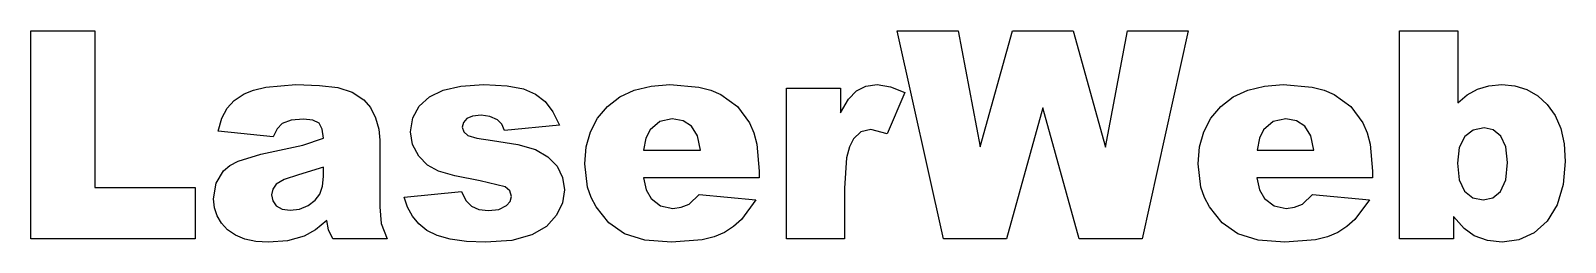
# Model space of a CAD drawing. Header units: metres. Extents: x 0 to 443, y -1 to 60.
import ezdxf

# ---------------------------------------------------------------- set-up
doc = ezdxf.new("R2010")
doc.units = ezdxf.units.M

msp = doc.modelspace()

# ---------------------------------------------------------------- linework, layer by layer
at = {"layer": 'LaserWeb'}
for points in [[(0, 60, 0), (18.54, 60, 0), (18.54, 14.77, 0), (47.48, 14.77, 0), (47.48, 0, 0), (0, 0, 0), (0, 60, 0)], [(249.95, 60, 0), (267.56, 60, 0), (273.92, 26.49, 0), (283.17, 60, 0), (300.72, 60, 0), (310.02, 26.46, 0), (316.37, 60, 0), (333.89, 60, 0), (320.66, 0, 0), (302.48, 0, 0), (291.96, 37.78, 0), (281.48, 0, 0), (263.29, 0, 0), (249.95, 60, 0)], [(394.83, 60, 0), (411.65, 60, 0), (411.65, 39.21, 0), (414.32, 41.5, 0), (417.32, 43.14, 0), (420.66, 44.12, 0), (424.34, 44.45, 0), (428.14, 44.09, 0), (431.59, 43.02, 0), (434.71, 41.24, 0), (437.48, 38.74, 0), (439.75, 35.57, 0), (441.37, 31.79, 0), (442.35, 27.38, 0), (442.67, 22.35, 0), (442.08, 15.65, 0), (440.3, 9.8, 0), (437.47, 5.06, 0), (433.73, 1.7, 0), (429.31, -0.31, 0), (424.42, -0.98, 0), (420.23, -0.51, 0), (416.4, 0.9, 0), (413.53, 3.02, 0), (410.42, 6.43, 0), (410.42, 0, 0), (394.83, 0, 0), (394.83, 60, 0)], [(69.99, 29.39, 0), (54.07, 31.06, 0), (55.17, 34.79, 0), (56.66, 37.63, 0), (58.74, 39.87, 0), (61.56, 41.79, 0), (64.28, 42.91, 0), (67.86, 43.75, 0), (76.53, 44.45, 0), (83.29, 44.24, 0), (88.57, 43.61, 0), (92.73, 42.31, 0), (96.14, 40.11, 0), (98.04, 37.88, 0), (99.5, 34.89, 0), (100.42, 31.59, 0), (100.72, 28.44, 0), (100.72, 9.25, 0), (101.11, 4.44, 0), (102.81, 0, 0), (87.18, 0, 0), (85.95, 2.56, 0), (85.38, 5.32, 0), (82.11, 2.62, 0), (78.87, 0.82, 0), (74.09, -0.53, 0), (68.59, -0.98, 0), (64.94, -0.76, 0), (61.75, -0.08, 0), (59.04, 1.04, 0), (56.79, 2.62, 0), (55.02, 4.53, 0), (53.76, 6.64, 0), (53.01, 8.97, 0), (52.76, 11.5, 0), (53.48, 16.01, 0), (55.66, 19.65, 0), (57.42, 21.14, 0), (59.8, 22.43, 0), (66.38, 24.39, 0), (78.54, 27.03, 0), (84.43, 29.02, 0), (84.12, 31.63, 0), (83.17, 33.32, 0), (81.42, 34.24, 0), (78.7, 34.54, 0), (75.12, 34.22, 0), (72.56, 33.23, 0), (71.12, 31.76, 0), (69.99, 29.39, 0)], [(107.76, 12.07, 0), (124.3, 13.63, 0), (125.53, 11.1, 0), (127.16, 9.41, 0), (129.31, 8.46, 0), (132.07, 8.14, 0), (135.05, 8.5, 0), (137.27, 9.58, 0), (138.35, 10.77, 0), (138.7, 12.23, 0), (138.23, 13.83, 0), (136.82, 15.01, 0), (129.66, 16.73, 0), (122.31, 18.18, 0), (117.61, 19.53, 0), (114.5, 21.26, 0), (111.92, 23.88, 0), (110.18, 27.16, 0), (109.6, 30.87, 0), (110.23, 34.87, 0), (112.1, 38.27, 0), (115.07, 40.99, 0), (118.98, 42.91, 0), (124.1, 44.06, 0), (130.72, 44.45, 0), (137.48, 44.15, 0), (142.2, 43.26, 0), (145.6, 41.75, 0), (148.38, 39.58, 0), (150.65, 36.64, 0), (152.5, 32.82, 0), (136.7, 31.27, 0), (135.88, 33.08, 0), (134.65, 34.34, 0), (132.48, 35.32, 0), (129.9, 35.65, 0), (127.46, 35.4, 0), (125.79, 34.65, 0), (124.82, 33.54, 0), (124.5, 32.22, 0), (124.91, 30.82, 0), (126.14, 29.8, 0), (128.74, 29.03, 0), (133.26, 28.33, 0), (140.5, 27.21, 0), (145.62, 25.72, 0), (149.2, 23.68, 0), (151.82, 20.93, 0), (153.43, 17.67, 0), (153.97, 14.11, 0), (153.4, 10.39, 0), (151.7, 6.79, 0), (148.77, 3.59, 0), (144.54, 1.12, 0), (138.76, -0.46, 0), (131.21, -0.98, 0), (125.69, -0.77, 0), (121.02, -0.13, 0), (117.21, 0.93, 0), (114.25, 2.41, 0), (111.95, 4.29, 0), (110.1, 6.53, 0), (108.71, 9.12, 0), (107.76, 12.07, 0)], [(210.16, 17.6, 0), (176.77, 17.6, 0), (177.53, 14.1, 0), (178.94, 11.62, 0), (181.72, 9.51, 0), (185.24, 8.8, 0), (187.63, 9.11, 0), (189.9, 10.03, 0), (192.81, 12.77, 0), (209.22, 11.26, 0), (205.07, 5.63, 0), (202.7, 3.52, 0), (200.14, 1.86, 0), (197.19, 0.62, 0), (193.66, -0.27, 0), (184.87, -0.98, 0), (177.16, -0.37, 0), (171.28, 1.45, 0), (166.75, 4.6, 0), (163.08, 9.19, 0), (161.65, 11.95, 0), (160.64, 14.95, 0), (159.82, 21.65, 0), (160.23, 26.5, 0), (161.45, 30.87, 0), (163.49, 34.75, 0), (166.35, 38.14, 0), (169.93, 40.9, 0), (174.12, 42.87, 0), (178.94, 44.05, 0), (184.38, 44.45, 0), (192.73, 43.74, 0), (196.17, 42.86, 0), (199.11, 41.62, 0), (203.87, 38.17, 0), (207.34, 33.44, 0), (208.58, 30.56, 0), (209.46, 27.27, 0), (210.16, 19.48, 0), (210.16, 17.6, 0)], [(217.98, 43.47, 0), (233.57, 43.47, 0), (233.57, 36.34, 0), (235.86, 40.25, 0), (238.22, 42.71, 0), (240.9, 44.01, 0), (244.13, 44.45, 0), (247.99, 43.87, 0), (252.2, 42.16, 0), (247.04, 30.29, 0), (242.37, 31.51, 0), (239.47, 30.84, 0), (237.3, 28.81, 0), (236.17, 26.5, 0), (235.36, 23.35, 0), (234.72, 14.57, 0), (234.72, 0, 0), (217.98, 0, 0), (217.98, 43.47, 0)], [(387.09, 17.6, 0), (353.7, 17.6, 0), (354.46, 14.1, 0), (355.87, 11.62, 0), (358.65, 9.51, 0), (362.17, 8.8, 0), (364.56, 9.11, 0), (366.83, 10.03, 0), (369.74, 12.77, 0), (386.15, 11.26, 0), (382, 5.63, 0), (379.63, 3.52, 0), (377.07, 1.86, 0), (374.12, 0.62, 0), (370.59, -0.27, 0), (361.8, -0.98, 0), (354.09, -0.37, 0), (348.21, 1.45, 0), (343.69, 4.6, 0), (340.01, 9.19, 0), (338.58, 11.95, 0), (337.57, 14.95, 0), (336.75, 21.65, 0), (337.16, 26.5, 0), (338.39, 30.87, 0), (340.43, 34.75, 0), (343.28, 38.14, 0), (346.86, 40.9, 0), (351.05, 42.87, 0), (355.87, 44.05, 0), (361.31, 44.45, 0), (369.66, 43.74, 0), (373.1, 42.86, 0), (376.04, 41.62, 0), (380.8, 38.17, 0), (384.27, 33.44, 0), (385.51, 30.56, 0), (386.39, 27.27, 0), (387.09, 19.48, 0), (387.09, 17.6, 0)], [(193.22, 25.58, 0), (192.32, 29.72, 0), (190.62, 32.5, 0), (188.18, 34.06, 0), (185.08, 34.58, 0), (181.5, 33.8, 0), (178.73, 31.43, 0), (177.49, 28.99, 0), (176.81, 25.58, 0), (193.22, 25.58, 0)], [(370.15, 25.58, 0), (369.25, 29.72, 0), (367.55, 32.5, 0), (365.11, 34.06, 0), (362.01, 34.58, 0), (358.43, 33.8, 0), (355.66, 31.43, 0), (354.42, 28.99, 0), (353.74, 25.58, 0), (370.15, 25.58, 0)], [(411.53, 21.86, 0), (412.05, 17.02, 0), (413.64, 13.73, 0), (416.02, 11.84, 0), (418.98, 11.21, 0), (421.72, 11.83, 0), (423.99, 13.69, 0), (425.51, 17.01, 0), (426.02, 22.02, 0), (425.52, 26.49, 0), (424.03, 29.59, 0), (421.84, 31.4, 0), (419.22, 32.01, 0), (416.14, 31.38, 0), (413.68, 29.49, 0), (412.07, 26.32, 0), (411.53, 21.86, 0)], [(84.43, 20.63, 0), (77.27, 18.46, 0), (73.13, 17.12, 0), (70.85, 15.8, 0), (69.8, 14.36, 0), (69.45, 12.73, 0), (69.8, 10.94, 0), (70.83, 9.52, 0), (72.52, 8.58, 0), (74.86, 8.27, 0), (77.54, 8.61, 0), (80.03, 9.62, 0), (82.08, 11.12, 0), (83.43, 12.91, 0), (84.18, 15.15, 0), (84.43, 17.97, 0), (84.43, 20.63, 0)]]:
    msp.add_polyline3d(points, dxfattribs=at)

doc.saveas('drawing.dxf')
